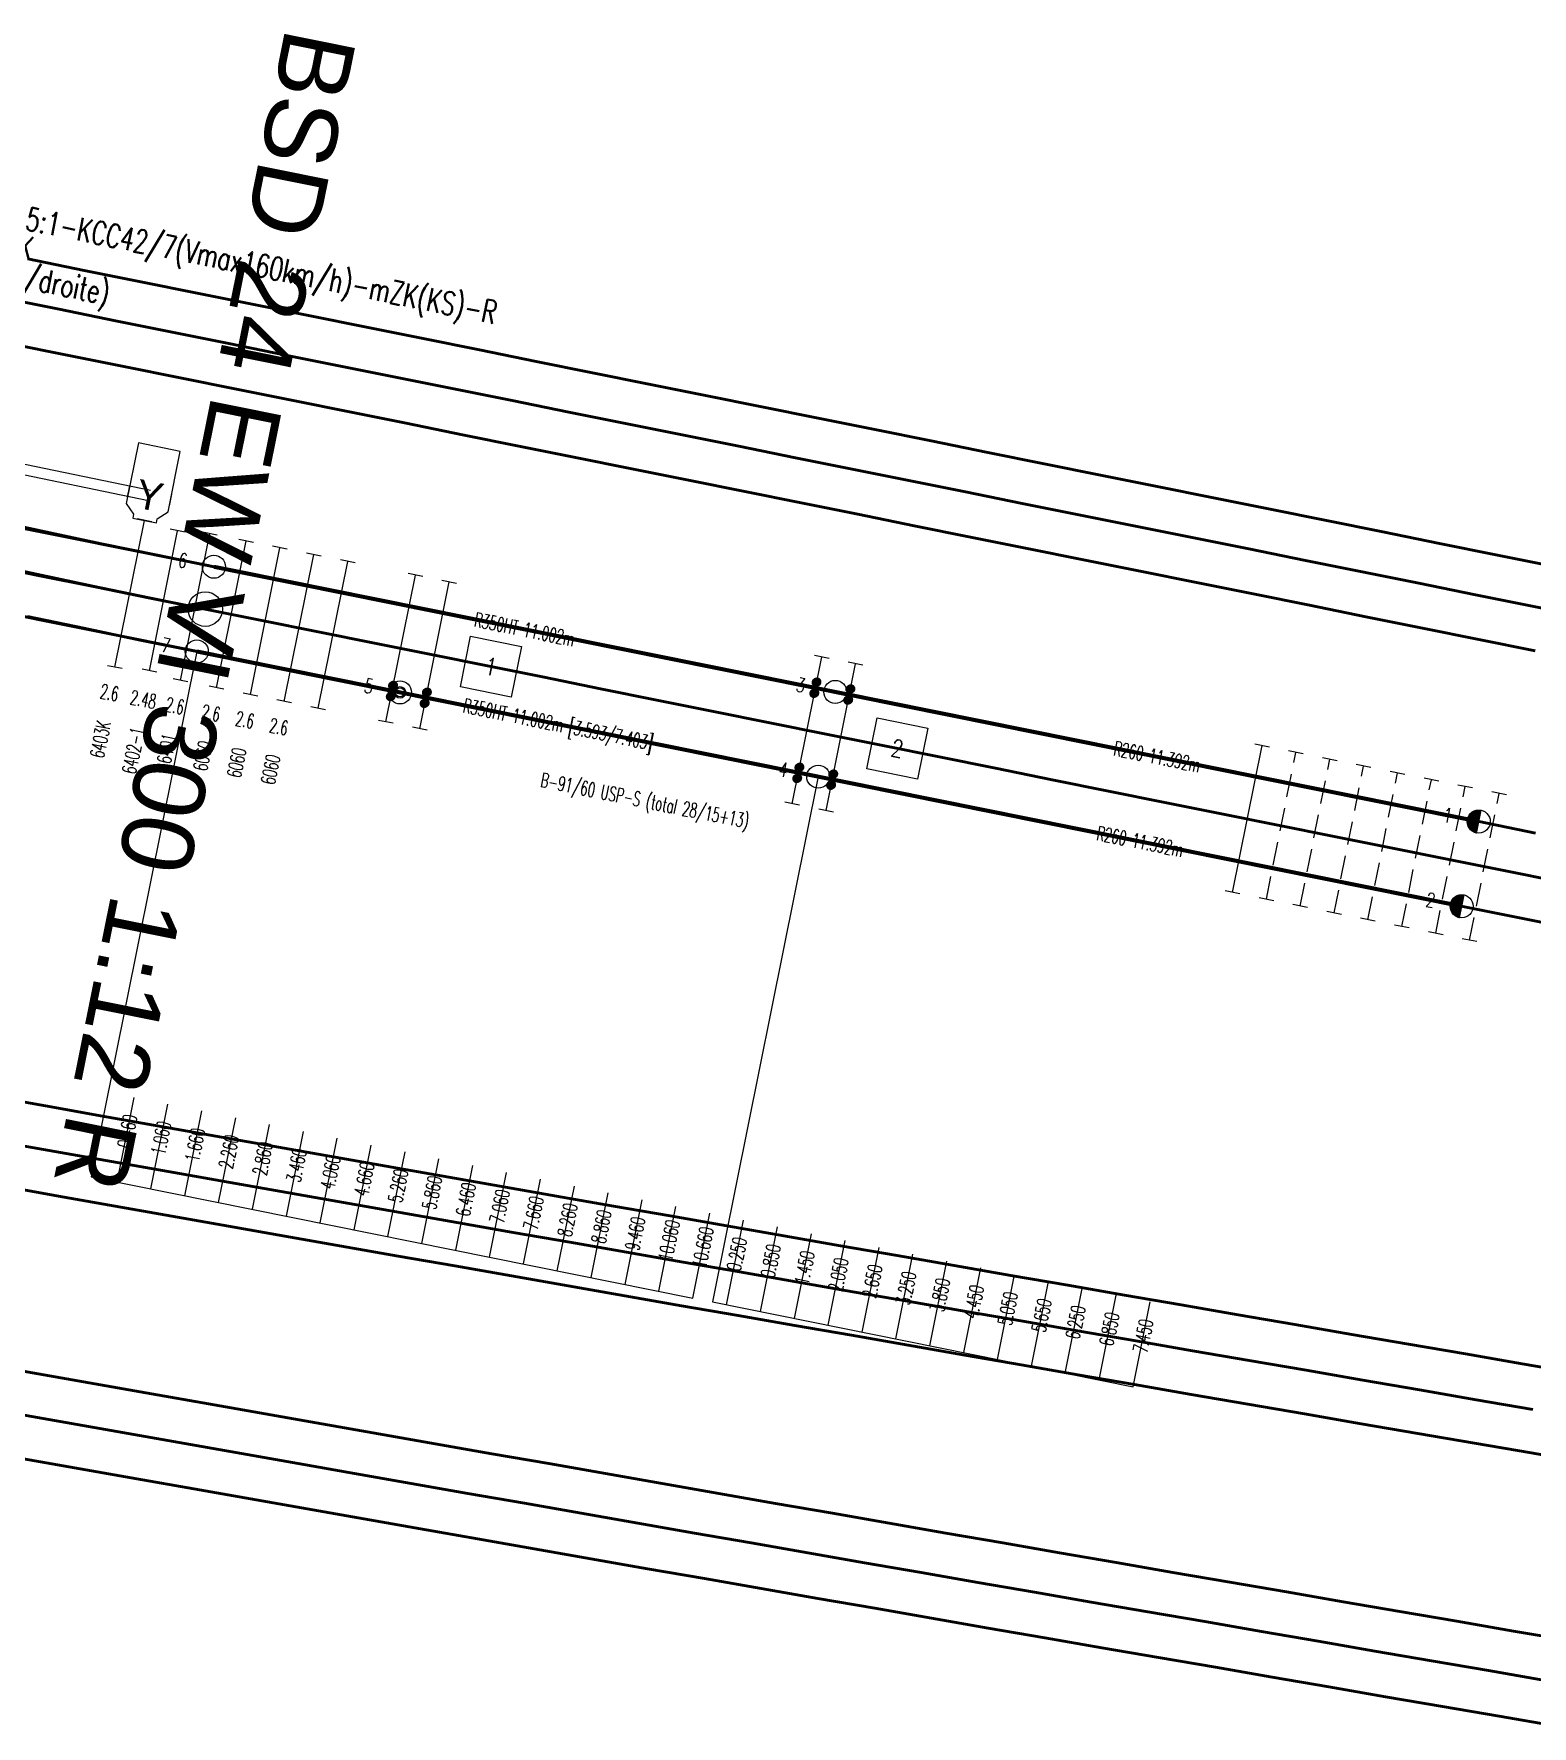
# Model space of a CAD drawing. Header units: millimetres. Extents: x 2688706 to 2690835, y 1254387 to 1255241.
# Drawn here: x 2689706.41 to 2689732.43, y 1254820.03 to 1254849.41 of the extents above; entities that cross this region are included whole.
import ezdxf
from ezdxf.enums import TextEntityAlignment as Align

# ---------------------------------------------------------------- set-up
doc = ezdxf.new("R2010")
doc.units = ezdxf.units.MM
for name, pattern in [('STRICHLINIE', [0.75, 0.5, -0.25]), ('STRICHLINIE2', [0.375, 0.25, -0.125]), ('STRICHPUNKT', [1, 0.5, -0.25, 0, -0.25])]:
    doc.linetypes.add(name, pattern=pattern)
for name, color, linetype in [('A-GL-0024-_____', 1, 'STRICHPUNKT'), ('A-HS-0024-_____', 1, 'STRICHPUNKT'), ('A-N1-0024-_____', 1, 'STRICHPUNKT'), ('BS-TR-B-Gleisstrang-LinieGeometrie', 7, 'Continuous'), ('BS-TR-N-Gleisstrang-LinieGeometrie', 7, 'Continuous'), ('BS-TR-N-Weiche-Kurzbezeichnung', 7, 'Continuous'), ('BS-TR-N-Weiche-PunktGeometrie', 7, 'Continuous'), ('G-EM-0024-_____', 1, 'Continuous'), ('G-GE-0024-_____', 1, 'Continuous'), ('L-GL-0024-_____', 2, 'Continuous'), ('L-HS-0024-_____', 4, 'Continuous'), ('L-N1-0024-_____', 3, 'Continuous'), ('L-ST-0024-_____', 7, 'Continuous'), ('P-OF-0024-_____', 7, 'Continuous'), ('S-OF-0024-_____', 7, 'STRICHLINIE'), ('S-ON-0024-_____', 7, 'Continuous'), ('T-00', 7, 'Continuous'), ('T-EM-0024-_____', 1, 'Continuous'), ('T-GE-0024-_____', 1, 'Continuous'), ('T-MK-0024-_____', 1, 'Continuous'), ('T-SS-0024-_____', 7, 'Continuous'), ('T-ST', 7, 'Continuous'), ('T-WW-0024', 6, 'Continuous')]:
    doc.layers.add(name, color=color, linetype=linetype)
doc.layers.add('T-LL-0024-_____', color=2, linetype='Continuous', lineweight=0)
doc.layers.get('P-OF-0024-_____').off()
doc.layers.get('S-OF-0024-_____').off()
doc.styles.add('R6', font='simplex.shx', dxfattribs={"width": 0.6})
doc.styles.add('R7', font='simplex.shx', dxfattribs={"width": 0.7})
doc.styles.add('R8', font='simplex.shx', dxfattribs={"width": 0.8})
doc.styles.get("Standard").update_dxf_attribs({"font": 'arial.ttf'})
doc.styles.add('Style-Arial', font='arial.ttf')

# ---------------------------------------------------------------- blocks, each defined once
blk = doc.blocks.new('WeiVlpSchwelleL')
at = {"color": 7}
for p, q in [((-0.5, -0.13), (-0.5, 0.13)), ((0.5, -0.13), (0.5, 0.13))]:
    blk.add_line(p, q, dxfattribs=at)
at = {"color": 0, "linetype": 'ByBlock', "lineweight": -2}
blk.add_line((-0.5, 0), (0.5, 0), dxfattribs=at)
at = {"style": 'R6', "width": 0.6}
blk.add_attdef('LAENGE', text='', height=0.25, rotation=90, dxfattribs=at).set_placement((-1.23, 0.007, 0), align=Align.MIDDLE)
at = {"style": 'R6', "width": 0.6, "flags": 1}
for tag, p in [('WVP-SKML', (-5, 0, 0)), ('WVP-SKMR', (3, 0, 0))]:
    blk.add_attdef(tag, text='', height=0.25, rotation=180, dxfattribs=at).set_placement(p, align=Align.MIDDLE_CENTER)
at = {"style": 'R6', "width": 0.6}
blk.add_attdef('BEZEICHNUNG', text='', height=0.25, rotation=180, dxfattribs=at).set_placement((-2.25, 0, 2), align=Align.MIDDLE_LEFT)
at = {"style": 'R6', "width": 0.6, "flags": 1}
blk.add_attdef('VERSCHIEBUNG', text='', height=0.25, rotation=180, dxfattribs=at).set_placement((-1.47, 0, 2), align=Align.MIDDLE_LEFT)
for tag, p in [('VERKLINKS', (-0.875, 0, 0)), ('VERKRECHTS', (0.861, 0, 0))]:
    blk.add_attdef(tag, text='', height=0.25, rotation=180, dxfattribs=at).set_placement(p, align=Align.MIDDLE)
at = {"color": 1, "extrusion": (-1, -6.12323e-17, 1.22465e-16), "style": 'R6', "width": 0.6, "flags": 8}
blk.add_attdef('WVP-ANL', text='', height=0.25, rotation=270, dxfattribs=at).set_placement((0, 0, 0.5), align=Align.MIDDLE)
at = {"color": 1, "extrusion": (1, -1.60812e-16, 1.22465e-16), "style": 'R6', "width": 0.6, "flags": 8}
blk.add_attdef('WVP-ANR', text='', height=0.25, rotation=270, dxfattribs=at).set_placement((0, 0, 0.5), align=Align.MIDDLE)
blk = doc.blocks.new('st_Norm_a')
at = {"color": 0, "linetype": 'ByBlock', "lineweight": -2}
blk.add_circle((0, 0, 1), 0.2, dxfattribs=at)
at = {"layer": 'T-ST', "color": 0, "linetype": 'ByBlock', "lineweight": -2, "style": 'R7', "width": 0.7}
blk.add_attdef('WVP-STNR', text='', height=0.25, dxfattribs=at).set_placement((0.55, 0), align=Align.MIDDLE)
blk = doc.blocks.new('st_NormUngb_b')
h = blk.add_hatch()
h.set_pattern_fill('ANSI31', color=256, scale=0.005, style=0)
h.set_pattern_definition([(45, (0, 0), (-0.0004419417, 0.0004419417), [])])
h.paths.add_polyline_path([(0.2, 0, 0.414214), (0, 0.2), (0, -0.2, 0.414214)])
at = {"color": 7}
blk.add_line((0, 0.2, 1), (0, -0.2, 1), dxfattribs=at)
at = {"color": 0}
blk.add_circle((0, 0, 1), 0.2, dxfattribs=at)
at = {"layer": 'T-ST', "style": 'R7', "width": 0.7}
blk.add_attdef('WVP-STNR', text='', height=0.25, dxfattribs=at).set_placement((0.55, 0), align=Align.MIDDLE)
blk = doc.blocks.new('st_Isol6_a')
at = {"color": 0, "linetype": 'ByBlock', "lineweight": -2}
for radius in [0.2, 0.1, 0.08]:
    blk.add_circle((0, 0, 1), radius, dxfattribs=at)
at = {"layer": 'T-ST', "color": 0, "linetype": 'ByBlock', "lineweight": -2, "style": 'R7', "width": 0.7, "flags": 8}
blk.add_attdef('WVP-STNR', text='', height=0.25, dxfattribs=at).set_placement((0.55, 0), align=Align.MIDDLE)
blk = doc.blocks.new('swm_Gest_CKA12_GLS_1HV')
blk.add_lwpolyline([(-0.001, 0), (-0.211, 0.001), (-0.211, -0.067), (-0.371, -0.227), (-0.371, -1.296), (0.369, -1.296), (0.369, -0.227), (0.209, -0.067), (0.209, 0.001)], close=True)
blk.add_circle((0, 0), 0.001)
at = {"invisible_edges": 10}
blk.add_3dface([(-0.371, -0.537, 0.001), (-0.371, -0.334, 0.001), (0.369, -0.334, 0.001), (0.369, -0.537, 0.001)], dxfattribs=at)
at = {"flags": 1}
blk.add_attdef('WVP-FOLGEBLOCK', (0, 0), '', height=0.025, dxfattribs=at)
for tag, p in [('WVP-ZEICHNEVON2', (0.0015, -0.527)), ('WVP-ZEICHNEVON1', (0.0015, -0.344))]:
    blk.add_attdef(tag, p, '', height=0.025, rotation=120, dxfattribs=at)
at = {"color": 7, "style": 'R7', "width": 0.7}
for tag, p in [('SWM_SAP', (0, -2)), ('SWM_BEZ', (0, -2.5))]:
    blk.add_attdef(tag, p, '', height=0.4, dxfattribs=at)
blk = doc.blocks.new('swm_Gest_CKA12_xxx_HV1')
blk.add_lwpolyline([(0.385, -0.025), (-0.38, -0.025), (-0.38, -0.575), (0.385, -0.575)], close=True)
blk.add_circle((0, 0), 0.001)
at = {"invisible_edges": 10}
blk.add_3dface([(-0.38, -0.538, 0.001), (-0.38, -0.335, 0.001), (0.385, -0.335, 0.001), (0.385, -0.538, 0.001)], dxfattribs=at)
at = {"flags": 1}
blk.add_attdef('WVP-FOLGEBLOCK', (0, 0), '', height=0.025, dxfattribs=at)
for tag, p in [('WVP-ZEICHNENACH1', (0.0025, -0.345)), ('WVP-ZEICHNENACH2', (0.0025, -0.528))]:
    blk.add_attdef(tag, p, '', height=0.025, rotation=63, dxfattribs=at)
blk = doc.blocks.new('WvpSwm_1015120339')
at = {"linetype": 'Continuous'}
for p, q in [((-0.001, 0.344), (-4.182, 0.369)), ((-0.001, 0.527), (-4.18, 0.552))]:
    blk.add_line(p, q, dxfattribs=at)
for name, p, rotation in [('swm_Gest_CKA12_GLS_1HV', (0, 0), 179.999880808381), ('swm_Gest_CKA12_xxx_HV1', (-4.182, 0.024), 179.5082326972297)]:
    blk.add_blockref(name, p, dxfattribs=dict(rotation=rotation))
at = {"layer": 'T-GE-0024-_____', "style": 'R7', "width": 0.7}
for tag, p in [('SWM_BEZ', (0, 2.5)), ('SWM_SAP', (0, 2))]:
    blk.add_attdef(tag, p, '', height=0.4, rotation=179.9999, dxfattribs=at)
blk = doc.blocks.new('swm_Antr_Y')
blk.add_circle((0, 0), 0.001)
blk.add_text('Y', height=0.5, rotation=180).set_placement((0, -0.439), align=Align.MIDDLE_CENTER)
at = {"color": 7, "style": 'R7', "width": 0.7}
for tag, p in [('SWM_SAP', (0, -3)), ('SWM_BEZ', (0, -3.5))]:
    blk.add_attdef(tag, p, '', height=0.4, dxfattribs=at)
blk = doc.blocks.new('WvpSwm_1015120345')
at = {"rotation": 179.9998808085744}
blk.add_blockref('swm_Antr_Y', (0, 0), dxfattribs=at)
at = {"layer": 'T-GE-0024-_____', "style": 'R7', "width": 0.7}
for tag, p in [('SWM_BEZ', (0, 3.5)), ('SWM_SAP', (0, 3))]:
    blk.add_attdef(tag, p, '', height=0.4, rotation=179.9999, dxfattribs=at)
blk = doc.blocks.new('WvpSwm_1015120349')
at = {"layer": 'T-EM-0024-_____', "style": 'R7', "width": 0.7}
for tag, p in [('SWM_BEZ', (0, 4.5)), ('SWM_SAP', (0, 4))]:
    blk.add_attdef(tag, p, '', height=0.4, rotation=179.9999, dxfattribs=at)
blk = doc.blocks.new('VisualisierungSpannklemmeGelb')
at = {"linetype": 'ByBlock', "lineweight": -2}
h = blk.add_hatch(dxfattribs=at)
h.set_pattern_fill('ANSI31', color=0, scale=0.005, style=0)
h.set_pattern_definition([(45, (-0.0965, 2e-15), (-0.0004419417, 0.0004419417), [])])
h.paths.add_polyline_path([(-0.0215, 0, 1), (-0.1715, 0, 1)])
h = blk.add_hatch(dxfattribs=at)
h.set_pattern_fill('ANSI31', color=0, scale=0.005, style=0)
h.set_pattern_definition([(45, (0.0965, 2e-15), (-0.0004419417, 0.0004419417), [])])
h.paths.add_polyline_path([(0.1715, 0, 1), (0.0215, 0, 1)])
blk = doc.blocks.new('pla_Bef-WsSkl1K')
blk.add_lwpolyline([(-0.1, -0.1), (0.1, -0.1), (0.1, 0.1), (-0.1, 0.1)], close=True)
at = {"layer": 'T-00'}
blk.add_blockref('VisualisierungSpannklemmeGelb', (0, 0), dxfattribs=at)
at = {"style": 'R7', "width": 0.7}
blk.add_attdef('WVP-PLNR', text='', height=0.2, dxfattribs=at).set_placement((0, 0), align=Align.MIDDLE_LEFT)
at = {"style": 'R7', "width": 0.7, "flags": 1}
for tag, p in [('WVP-PLDI', (0.44, -0.2)), ('WVP-PLSP', (0.477, -0.4)), ('WVP-PLFK', (0.471, -0.6))]:
    blk.add_attdef(tag, text='', height=0.2, dxfattribs=at).set_placement(p, align=Align.MIDDLE)
blk = doc.blocks.new('weivlp_JochNummer')
at = {"color": 1}
blk.add_3dface([(-0.45, 0.45, 1), (0.45, 0.45, 1), (0.45, -0.45, 1), (-0.45, -0.45, 1)], dxfattribs=at)
at = {"color": 7, "style": 'R8', "width": 0.8}
blk.add_attdef('JOCHNR', text='', height=0.3, dxfattribs=at).set_placement((0, 0), align=Align.MIDDLE)
blk = doc.blocks.new('Weiche-24')
at = {"layer": 'A-GL-0024-_____', "flags": 128}
blk.add_lwpolyline([(138.88, 9.661), (180.569, 9.661)], dxfattribs=at)
at = {"layer": 'A-HS-0024-_____', "flags": 128}
blk.add_lwpolyline([(138.88, 9.661), (105.605, 9.661)], dxfattribs=at)
at = {"layer": 'A-N1-0024-_____', "flags": 128}
blk.add_lwpolyline([(138.88, 9.661, -0.020788), (113.966, 10.697), (105.676, 11.388)], format="xyb", dxfattribs=at)
at = {"layer": 'L-GL-0024-_____', "lineweight": 70, "const_width": 0.07, "flags": 128}
for points in [[(138.88, 10.411), (149.89, 10.411)], [(149.89, 10.411), (161.29, 10.411)], [(138.88, 8.911), (149.89, 8.911)], [(149.89, 8.911), (161.29, 8.911)]]:
    blk.add_lwpolyline(points, dxfattribs=at)
at = {"layer": 'L-GL-0024-_____', "color": 7, "linetype": 'STRICHLINIE2', "lineweight": -3, "flags": 128}
for points in [[(161.29, 10.411), (180.569, 10.411)], [(161.29, 8.911), (180.569, 8.911)]]:
    blk.add_lwpolyline(points, dxfattribs=at)
at = {"layer": 'L-HS-0024-_____', "flags": 128}
for points in [[(138.88, 10.411), (122.894, 10.411)], [(138.88, 8.911), (122.89, 8.911)]]:
    blk.add_lwpolyline(points, dxfattribs=at)
at = {"layer": 'L-N1-0024-_____', "flags": 128}
for points in [[(138.88, 10.411, -0.013322), (122.941, 10.836, -0.013322)], [(138.88, 8.911, -0.01329), (122.9, 9.336, -0.01329)]]:
    blk.add_lwpolyline(points, format="xyb", dxfattribs=at)
at = {"layer": 'T-MK-0024-_____'}
for p, q in [((138.88, 8.911), (138.88, -0.393)), ((149.89, 8.911), (149.89, -0.393)), ((139.34, -0.393), (139.34, 1.107)), ((139.94, -0.393), (139.94, 1.107)), ((140.54, -0.393), (140.54, 1.107)), ((141.14, -0.393), (141.14, 1.107)), ((141.74, -0.393), (141.74, 1.107)), ((142.34, -0.393), (142.34, 1.107)), ((142.94, -0.393), (142.94, 1.107)), ((143.54, -0.393), (143.54, 1.107)), ((144.14, -0.393), (144.14, 1.107)), ((144.74, -0.393), (144.74, 1.107)), ((145.34, -0.393), (145.34, 1.107)), ((145.94, -0.393), (145.94, 1.107)), ((146.54, -0.393), (146.54, 1.107)), ((147.14, -0.393), (147.14, 1.107)), ((147.74, -0.393), (147.74, 1.107)), ((148.34, -0.393), (148.34, 1.107)), ((148.94, -0.393), (148.94, 1.107)), ((149.54, -0.393), (149.54, 1.107)), ((150.14, -0.393), (150.14, 1.107)), ((150.74, -0.393), (150.74, 1.107)), ((151.34, -0.393), (151.34, 1.107)), ((151.94, -0.393), (151.94, 1.107)), ((152.54, -0.393), (152.54, 1.107)), ((153.14, -0.393), (153.14, 1.107)), ((153.74, -0.393), (153.74, 1.107)), ((154.34, -0.393), (154.34, 1.107)), ((154.94, -0.393), (154.94, 1.107)), ((155.54, -0.393), (155.54, 1.107)), ((156.14, -0.393), (156.14, 1.107)), ((156.74, -0.393), (156.74, 1.107)), ((157.34, -0.393), (157.34, 1.107))]:
    blk.add_line(p, q, dxfattribs=at)
at = {"layer": 'T-MK-0024-_____', "flags": 128}
for points in [[(138.88, -0.393), (149.54, -0.393)], [(149.89, -0.393), (157.34, -0.393)]]:
    blk.add_lwpolyline(points, dxfattribs=at)
at = {"layer": 'G-EM-0024-_____'}
ref = blk.add_blockref('WvpSwm_1015120349', (137.54, 10.963), dxfattribs=at)
ref.add_attrib('SWM_BEZ', 'el.Heizung EW VI-300-Be-CKA12 (QC rechts/droite)', (126, 14.5), dxfattribs={"layer": 'T-EM-0024-_____', "height": 0.4, "style": 'R7', "width": 0.7})
ref.add_attrib('SWM_SAP', '250-01-2212', (122.5, 14.5), dxfattribs={"layer": 'T-EM-0024-_____', "height": 0.4, "style": 'R7', "width": 0.7})
at = {"layer": 'G-GE-0024-_____'}
ref = blk.add_blockref('WvpSwm_1015120345', (137.54, 10.963), dxfattribs=at)
ref.add_attrib('SWM_BEZ', 'Antrieb Drehstrom 0.52kW-1500U/min-3s-5:1-KCC42/7(Vmax160km/h)-mZK(KS)-R', (126, 15.5), dxfattribs={"layer": 'T-GE-0024-_____', "height": 0.4, "style": 'R7', "width": 0.7})
ref.add_attrib('SWM_SAP', '240-00-1012', (122.5, 15.5), dxfattribs={"layer": 'T-GE-0024-_____', "height": 0.4, "style": 'R7', "width": 0.7})
ref = blk.add_blockref('WvpSwm_1015120339', (137.54, 10.963), dxfattribs=at)
ref.add_attrib('SWM_BEZ', 'Gestänge EW VI-300-KSw-CKA12-GLS-mZK', (126, 15), dxfattribs={"layer": 'T-GE-0024-_____', "height": 0.4, "style": 'R7', "width": 0.7})
ref.add_attrib('SWM_SAP', '211-07-2021       ', (122.5, 15), dxfattribs={"layer": 'T-GE-0024-_____', "height": 0.4, "style": 'R7', "width": 0.7})
at = {"layer": 'L-ST-0024-_____', "color": 7}
ref = blk.add_blockref('st_Norm_a', (138.88, 10.411), dxfattribs=dict(at, rotation=180))
ref.add_attrib('WVP-STNR', '6', dxfattribs={"layer": 'T-ST', "color": 0, "linetype": 'ByBlock', "lineweight": -2, "height": 0.25, "style": 'R7', "width": 0.7}).set_placement((138.33, 10.411), align=Align.MIDDLE)
ref = blk.add_blockref('st_Norm_a', (149.89, 10.411), dxfattribs=dict(at, rotation=180))
ref.add_attrib('WVP-STNR', '3', dxfattribs={"layer": 'T-ST', "color": 0, "linetype": 'ByBlock', "lineweight": -2, "height": 0.25, "style": 'R7', "width": 0.7}).set_placement((149.28, 10.411), align=Align.MIDDLE)
ref = blk.add_blockref('st_NormUngb_b', (161.29, 10.411), dxfattribs=dict(at, rotation=180))
ref.add_attrib('WVP-STNR', '1', dxfattribs={"layer": 'T-ST', "height": 0.25, "style": 'R7', "width": 0.7}).set_placement((160.74, 10.411), align=Align.MIDDLE)
ref = blk.add_blockref('st_Norm_a', (138.88, 8.911), dxfattribs=dict(at, rotation=180))
ref.add_attrib('WVP-STNR', '7', dxfattribs={"layer": 'T-ST', "color": 0, "linetype": 'ByBlock', "lineweight": -2, "height": 0.25, "style": 'R7', "width": 0.7}).set_placement((138.33, 8.911), align=Align.MIDDLE)
ref = blk.add_blockref('st_Isol6_a', (142.48, 8.911), dxfattribs=dict(at, rotation=180))
ref.add_attrib('WVP-STNR', '5', dxfattribs={"layer": 'T-ST', "color": 0, "linetype": 'ByBlock', "lineweight": -2, "height": 0.25, "style": 'R7', "width": 0.7}).set_placement((141.93, 8.911), align=Align.MIDDLE)
ref = blk.add_blockref('st_Norm_a', (149.89, 8.911), dxfattribs=dict(at, rotation=180))
ref.add_attrib('WVP-STNR', '4', dxfattribs={"layer": 'T-ST', "color": 0, "linetype": 'ByBlock', "lineweight": -2, "height": 0.25, "style": 'R7', "width": 0.7}).set_placement((149.271, 8.911), align=Align.MIDDLE)
ref = blk.add_blockref('st_NormUngb_b', (161.29, 8.911), dxfattribs=dict(at, rotation=180))
ref.add_attrib('WVP-STNR', '2', dxfattribs={"layer": 'T-ST', "height": 0.25, "style": 'R7', "width": 0.7}).set_placement((160.74, 8.911), align=Align.MIDDLE)
at = {"layer": 'P-OF-0024-_____', "rotation": 270}
for p in [(149.54, 10.415), (150.14, 10.415), (142.34, 8.908), (142.94, 8.908), (149.54, 8.908), (150.14, 8.908)]:
    blk.add_blockref('pla_Bef-WsSkl1K', p, dxfattribs=at)
at = {"layer": 'S-OF-0024-_____'}
ref = blk.add_blockref('WeiVlpSchwelleL', (141.74, 9.661), dxfattribs=dict(at, xscale=2.6, rotation=90.00005638913882))
ref.add_attrib('WVP-SKML', '2.860', dxfattribs={"layer": 'T-MK-0024-_____', "height": 0.25, "rotation": 90.0001, "style": 'R6', "width": 0.6}).set_placement((141.74, 0.507), align=Align.MIDDLE_CENTER)
ref = blk.add_blockref('WeiVlpSchwelleL', (143.54, 9.661), dxfattribs=dict(at, xscale=2.6, rotation=90.00005638913882))
ref.add_attrib('WVP-SKML', '4.660', dxfattribs={"layer": 'T-MK-0024-_____', "height": 0.25, "rotation": 90.0001, "style": 'R6', "width": 0.6}).set_placement((143.54, 0.507), align=Align.MIDDLE_CENTER)
ref = blk.add_blockref('WeiVlpSchwelleL', (144.14, 9.661), dxfattribs=dict(at, xscale=2.6, rotation=90.00005638913882))
ref.add_attrib('WVP-SKML', '5.260', dxfattribs={"layer": 'T-MK-0024-_____', "height": 0.25, "rotation": 90.0001, "style": 'R6', "width": 0.6}).set_placement((144.14, 0.507), align=Align.MIDDLE_CENTER)
ref = blk.add_blockref('WeiVlpSchwelleL', (144.74, 9.661), dxfattribs=dict(at, xscale=2.6, rotation=90.00005638913882))
ref.add_attrib('WVP-SKML', '5.860', dxfattribs={"layer": 'T-MK-0024-_____', "height": 0.25, "rotation": 90.0001, "style": 'R6', "width": 0.6}).set_placement((144.74, 0.507), align=Align.MIDDLE_CENTER)
ref = blk.add_blockref('WeiVlpSchwelleL', (145.34, 9.661), dxfattribs=dict(at, xscale=2.6, rotation=90.00005638913882))
ref.add_attrib('WVP-SKML', '6.460', dxfattribs={"layer": 'T-MK-0024-_____', "height": 0.25, "rotation": 90.0001, "style": 'R6', "width": 0.6}).set_placement((145.34, 0.507), align=Align.MIDDLE_CENTER)
ref = blk.add_blockref('WeiVlpSchwelleL', (145.94, 9.661), dxfattribs=dict(at, xscale=2.6, rotation=90.00005638913882))
ref.add_attrib('WVP-SKML', '7.060', dxfattribs={"layer": 'T-MK-0024-_____', "height": 0.25, "rotation": 90.0001, "style": 'R6', "width": 0.6}).set_placement((145.94, 0.507), align=Align.MIDDLE_CENTER)
ref = blk.add_blockref('WeiVlpSchwelleL', (146.54, 9.661), dxfattribs=dict(at, xscale=2.6, rotation=90.00005638913882))
ref.add_attrib('WVP-SKML', '7.660', dxfattribs={"layer": 'T-MK-0024-_____', "height": 0.25, "rotation": 90.0001, "style": 'R6', "width": 0.6}).set_placement((146.54, 0.507), align=Align.MIDDLE_CENTER)
ref = blk.add_blockref('WeiVlpSchwelleL', (147.14, 9.661), dxfattribs=dict(at, xscale=2.6, rotation=90.00005638913882))
ref.add_attrib('WVP-SKML', '8.260', dxfattribs={"layer": 'T-MK-0024-_____', "height": 0.25, "rotation": 90.0001, "style": 'R6', "width": 0.6}).set_placement((147.14, 0.507), align=Align.MIDDLE_CENTER)
ref = blk.add_blockref('WeiVlpSchwelleL', (147.74, 9.661), dxfattribs=dict(at, xscale=2.6, rotation=90.00005638913882))
ref.add_attrib('WVP-SKML', '8.860', dxfattribs={"layer": 'T-MK-0024-_____', "height": 0.25, "rotation": 90.0001, "style": 'R6', "width": 0.6}).set_placement((147.74, 0.507), align=Align.MIDDLE_CENTER)
ref = blk.add_blockref('WeiVlpSchwelleL', (148.34, 9.661), dxfattribs=dict(at, xscale=2.6, rotation=90.00005638913882))
ref.add_attrib('WVP-SKML', '9.460', dxfattribs={"layer": 'T-MK-0024-_____', "height": 0.25, "rotation": 90.0001, "style": 'R6', "width": 0.6}).set_placement((148.34, 0.507), align=Align.MIDDLE_CENTER)
ref = blk.add_blockref('WeiVlpSchwelleL', (148.94, 9.661), dxfattribs=dict(at, xscale=2.6, rotation=90.00005638913882))
ref.add_attrib('WVP-SKML', '10.060', dxfattribs={"layer": 'T-MK-0024-_____', "height": 0.25, "rotation": 90.0001, "style": 'R6', "width": 0.6}).set_placement((148.94, 0.507), align=Align.MIDDLE_CENTER)
ref = blk.add_blockref('WeiVlpSchwelleL', (150.74, 9.661), dxfattribs=dict(at, xscale=2.6, rotation=90.00005638913882))
ref.add_attrib('WVP-SKML', '0.850', dxfattribs={"layer": 'T-MK-0024-_____', "height": 0.25, "rotation": 90.0001, "style": 'R6', "width": 0.6}).set_placement((150.74, 0.507), align=Align.MIDDLE_CENTER)
ref = blk.add_blockref('WeiVlpSchwelleL', (151.34, 9.661), dxfattribs=dict(at, xscale=2.6, rotation=90.00005638913882))
ref.add_attrib('WVP-SKML', '1.450', dxfattribs={"layer": 'T-MK-0024-_____', "height": 0.25, "rotation": 90.0001, "style": 'R6', "width": 0.6}).set_placement((151.34, 0.507), align=Align.MIDDLE_CENTER)
ref = blk.add_blockref('WeiVlpSchwelleL', (151.94, 9.661), dxfattribs=dict(at, xscale=2.6, rotation=90.00005638913882))
ref.add_attrib('WVP-SKML', '2.050', dxfattribs={"layer": 'T-MK-0024-_____', "height": 0.25, "rotation": 90.0001, "style": 'R6', "width": 0.6}).set_placement((151.94, 0.507), align=Align.MIDDLE_CENTER)
ref = blk.add_blockref('WeiVlpSchwelleL', (152.54, 9.661), dxfattribs=dict(at, xscale=2.6, rotation=90.00005638913882))
ref.add_attrib('WVP-SKML', '2.650', dxfattribs={"layer": 'T-MK-0024-_____', "height": 0.25, "rotation": 90.0001, "style": 'R6', "width": 0.6}).set_placement((152.54, 0.507), align=Align.MIDDLE_CENTER)
ref = blk.add_blockref('WeiVlpSchwelleL', (153.14, 9.661), dxfattribs=dict(at, xscale=2.6, rotation=90.00005638913882))
ref.add_attrib('WVP-SKML', '3.250', dxfattribs={"layer": 'T-MK-0024-_____', "height": 0.25, "rotation": 90.0001, "style": 'R6', "width": 0.6}).set_placement((153.14, 0.507), align=Align.MIDDLE_CENTER)
ref = blk.add_blockref('WeiVlpSchwelleL', (153.74, 9.661), dxfattribs=dict(at, xscale=2.6, rotation=90.00005638913882))
ref.add_attrib('WVP-SKML', '3.850', dxfattribs={"layer": 'T-MK-0024-_____', "height": 0.25, "rotation": 90.0001, "style": 'R6', "width": 0.6}).set_placement((153.74, 0.507), align=Align.MIDDLE_CENTER)
ref = blk.add_blockref('WeiVlpSchwelleL', (154.34, 9.661), dxfattribs=dict(at, xscale=2.6, rotation=90.00005638913882))
ref.add_attrib('WVP-SKML', '4.450', dxfattribs={"layer": 'T-MK-0024-_____', "height": 0.25, "rotation": 90.0001, "style": 'R6', "width": 0.6}).set_placement((154.34, 0.507), align=Align.MIDDLE_CENTER)
ref = blk.add_blockref('WeiVlpSchwelleL', (154.94, 9.661), dxfattribs=dict(at, xscale=2.6, rotation=90.00005638913882))
ref.add_attrib('WVP-SKML', '5.050', dxfattribs={"layer": 'T-MK-0024-_____', "height": 0.25, "rotation": 90.0001, "style": 'R6', "width": 0.6}).set_placement((154.94, 0.507), align=Align.MIDDLE_CENTER)
ref = blk.add_blockref('WeiVlpSchwelleL', (155.54, 9.661), dxfattribs=dict(at, xscale=2.6, rotation=90.00005638913882))
ref.add_attrib('WVP-SKML', '5.650', dxfattribs={"layer": 'T-MK-0024-_____', "height": 0.25, "rotation": 90.0001, "style": 'R6', "width": 0.6}).set_placement((155.54, 0.507), align=Align.MIDDLE_CENTER)
ref = blk.add_blockref('WeiVlpSchwelleL', (156.14, 9.661), dxfattribs=dict(at, xscale=2.6, rotation=90.00005638913882))
ref.add_attrib('WVP-SKML', '6.250', dxfattribs={"layer": 'T-MK-0024-_____', "height": 0.25, "rotation": 90.0001, "style": 'R6', "width": 0.6}).set_placement((156.14, 0.507), align=Align.MIDDLE_CENTER)
ref = blk.add_blockref('WeiVlpSchwelleL', (156.74, 9.661), dxfattribs=dict(at, xscale=2.6, rotation=90.00005638913882))
ref.add_attrib('WVP-SKML', '6.850', dxfattribs={"layer": 'T-MK-0024-_____', "height": 0.25, "rotation": 90.0001, "style": 'R6', "width": 0.6}).set_placement((156.74, 0.507), align=Align.MIDDLE_CENTER)
at = {"layer": 'S-ON-0024-_____'}
ref = blk.add_blockref('WeiVlpSchwelleL', (137.54, 9.663), dxfattribs=dict(at, xscale=2.6, rotation=89.99988080838018))
ref.add_attrib('BEZEICHNUNG', '6403K', dxfattribs={"layer": 'T-SS-0024-_____', "height": 0.25, "rotation": 89.9999, "style": 'R6', "width": 0.6}).set_placement((137.54, 7.411), align=Align.MIDDLE_RIGHT)
ref.add_attrib('LAENGE', '2.6', dxfattribs={"layer": 'T-SS-0024-_____', "height": 0.25, "rotation": 359.9999, "style": 'R6', "width": 0.6}).set_placement((137.533, 7.911), align=Align.MIDDLE)
ref = blk.add_blockref('WeiVlpSchwelleL', (138.14, 9.661), dxfattribs=dict(at, xscale=2.48, rotation=90.0000227282362))
ref.add_attrib('BEZEICHNUNG', '6402-1', dxfattribs={"layer": 'T-SS-0024-_____', "height": 0.25, "rotation": 90, "style": 'R6', "width": 0.6}).set_placement((138.14, 7.411), align=Align.MIDDLE_RIGHT)
ref.add_attrib('LAENGE', '2.48', dxfattribs={"layer": 'T-SS-0024-_____', "height": 0.25, "rotation": 0, "style": 'R6', "width": 0.6}).set_placement((138.133, 7.911), align=Align.MIDDLE)
ref = blk.add_blockref('WeiVlpSchwelleL', (138.7, 9.661), dxfattribs=dict(at, xscale=2.6, rotation=90.00005110376665))
ref.add_attrib('BEZEICHNUNG', '6401', dxfattribs={"layer": 'T-SS-0024-_____', "height": 0.25, "rotation": 90.0001, "style": 'R6', "width": 0.6}).set_placement((138.7, 7.411), align=Align.MIDDLE_RIGHT)
ref.add_attrib('LAENGE', '2.6', dxfattribs={"layer": 'T-SS-0024-_____', "height": 0.25, "rotation": 0.0001, "style": 'R6', "width": 0.6}).set_placement((138.693, 7.911), align=Align.MIDDLE)
ref = blk.add_blockref('WeiVlpSchwelleL', (139.34, 9.661), dxfattribs=dict(at, xscale=2.6, rotation=90))
ref.add_attrib('BEZEICHNUNG', '6060', dxfattribs={"layer": 'T-SS-0024-_____', "height": 0.25, "rotation": 90, "style": 'R6', "width": 0.6}).set_placement((139.34, 7.411), align=Align.MIDDLE_RIGHT)
ref.add_attrib('LAENGE', '2.6', dxfattribs={"layer": 'T-SS-0024-_____', "height": 0.25, "style": 'R6', "width": 0.6}).set_placement((139.333, 7.911), align=Align.MIDDLE)
ref.add_attrib('WVP-SKML', '0.460', dxfattribs={"layer": 'T-MK-0024-_____', "height": 0.25, "rotation": 90, "style": 'R6', "width": 0.6}).set_placement((139.34, 0.507), align=Align.MIDDLE_CENTER)
ref = blk.add_blockref('WeiVlpSchwelleL', (139.94, 9.661), dxfattribs=dict(at, xscale=2.6, rotation=90))
ref.add_attrib('BEZEICHNUNG', '6060', dxfattribs={"layer": 'T-SS-0024-_____', "height": 0.25, "rotation": 90, "style": 'R6', "width": 0.6}).set_placement((139.94, 7.411), align=Align.MIDDLE_RIGHT)
ref.add_attrib('LAENGE', '2.6', dxfattribs={"layer": 'T-SS-0024-_____', "height": 0.25, "style": 'R6', "width": 0.6}).set_placement((139.933, 7.911), align=Align.MIDDLE)
ref.add_attrib('WVP-SKML', '1.060', dxfattribs={"layer": 'T-MK-0024-_____', "height": 0.25, "rotation": 90, "style": 'R6', "width": 0.6}).set_placement((139.94, 0.507), align=Align.MIDDLE_CENTER)
ref = blk.add_blockref('WeiVlpSchwelleL', (140.54, 9.661), dxfattribs=dict(at, xscale=2.6, rotation=90))
ref.add_attrib('BEZEICHNUNG', '6060', dxfattribs={"layer": 'T-SS-0024-_____', "height": 0.25, "rotation": 90, "style": 'R6', "width": 0.6}).set_placement((140.54, 7.411), align=Align.MIDDLE_RIGHT)
ref.add_attrib('LAENGE', '2.6', dxfattribs={"layer": 'T-SS-0024-_____', "height": 0.25, "style": 'R6', "width": 0.6}).set_placement((140.533, 7.911), align=Align.MIDDLE)
ref.add_attrib('WVP-SKML', '1.660', dxfattribs={"layer": 'T-MK-0024-_____', "height": 0.25, "rotation": 90, "style": 'R6', "width": 0.6}).set_placement((140.54, 0.507), align=Align.MIDDLE_CENTER)
ref = blk.add_blockref('WeiVlpSchwelleL', (141.14, 9.661), dxfattribs=dict(at, xscale=2.6, rotation=90.00005638913882))
ref.add_attrib('BEZEICHNUNG', 'B-91/60 USP-S (total 28/15+13)', dxfattribs={"layer": 'T-SS-0024-_____', "height": 0.25, "rotation": 0.0001, "style": 'R6', "width": 0.6}).set_placement((145.181, 7.911), align=Align.MIDDLE_LEFT)
ref.add_attrib('WVP-SKML', '2.260', dxfattribs={"layer": 'T-MK-0024-_____', "height": 0.25, "rotation": 90.0001, "style": 'R6', "width": 0.6}).set_placement((141.14, 0.507), align=Align.MIDDLE_CENTER)
ref = blk.add_blockref('WeiVlpSchwelleL', (142.34, 9.661), dxfattribs=dict(at, xscale=2.6, rotation=90.00005638913882))
ref.add_attrib('WVP-SKML', '3.460', dxfattribs={"layer": 'T-MK-0024-_____', "height": 0.25, "rotation": 90.0001, "style": 'R6', "width": 0.6}).set_placement((142.34, 0.507), align=Align.MIDDLE_CENTER)
ref = blk.add_blockref('WeiVlpSchwelleL', (142.94, 9.661), dxfattribs=dict(at, xscale=2.6, rotation=90.00005638913882))
ref.add_attrib('WVP-SKML', '4.060', dxfattribs={"layer": 'T-MK-0024-_____', "height": 0.25, "rotation": 90.0001, "style": 'R6', "width": 0.6}).set_placement((142.94, 0.507), align=Align.MIDDLE_CENTER)
ref = blk.add_blockref('WeiVlpSchwelleL', (149.54, 9.661), dxfattribs=dict(at, xscale=2.6, rotation=90.00005638913882))
ref.add_attrib('WVP-SKML', '10.660', dxfattribs={"layer": 'T-MK-0024-_____', "height": 0.25, "rotation": 90.0001, "style": 'R6', "width": 0.6}).set_placement((149.54, 0.507), align=Align.MIDDLE_CENTER)
ref = blk.add_blockref('WeiVlpSchwelleL', (150.14, 9.661), dxfattribs=dict(at, xscale=2.6, rotation=90.00005638913882))
ref.add_attrib('WVP-SKML', '0.250', dxfattribs={"layer": 'T-MK-0024-_____', "height": 0.25, "rotation": 90.0001, "style": 'R6', "width": 0.6}).set_placement((150.14, 0.507), align=Align.MIDDLE_CENTER)
ref = blk.add_blockref('WeiVlpSchwelleL', (157.34, 9.661), dxfattribs=dict(at, xscale=2.6, rotation=90.00005638913882))
ref.add_attrib('WVP-SKML', '7.450', dxfattribs={"layer": 'T-MK-0024-_____', "height": 0.25, "rotation": 90.0001, "style": 'R6', "width": 0.6}).set_placement((157.34, 0.507), align=Align.MIDDLE_CENTER)
at = {"layer": 'S-ON-0024-_____', "color": 7, "linetype": 'STRICHLINIE2', "lineweight": -3, "xscale": 2.6, "rotation": 90.00005638913882}
for p in [(157.94, 9.661), (158.54, 9.661), (159.14, 9.661), (159.74, 9.661), (160.34, 9.661), (160.94, 9.661), (161.54, 9.661)]:
    blk.add_blockref('WeiVlpSchwelleL', p, dxfattribs=at)
at = {"layer": 'T-WW-0024'}
for p, values in [((143.94, 9.661), {'JOCHNR': '1'}), ((151.14, 9.661), {'JOCHNR': '2'})]:
    blk.add_blockref('weivlp_JochNummer', p, dxfattribs=at).add_auto_attribs(values)
at = {"layer": 'T-LL-0024-_____', "color": 7, "style": 'R6', "width": 0.6}
for s, p in [('R350HT 11.002m', (144.385, 10.411)), ('R260 11.392m', (155.59, 10.411)), ('R350HT 11.002m [3.593/7.403]', (145.279, 8.911)), ('R260 11.392m', (155.59, 8.911))]:
    blk.add_text(s, height=0.25, dxfattribs=at).set_placement(p, align=Align.MIDDLE_CENTER)

msp = doc.modelspace()

# ---------------------------------------------------------------- linework, layer by layer
at = {"layer": 'BS-TR-B-Gleisstrang-LinieGeometrie', "lineweight": 50}
for points in [[(2689705.864, 1254844.83, 454.727), (2689706.848, 1254844.632, 454.726), (2689707.832, 1254844.433, 454.726), (2689708.816, 1254844.235, 454.725), (2689709.8, 1254844.037, 454.724), (2689710.784, 1254843.839, 454.724), (2689711.768, 1254843.641, 454.723), (2689712.752, 1254843.443, 454.722), (2689713.736, 1254843.245, 454.722), (2689714.72, 1254843.047, 454.721), (2689715.704, 1254842.848, 454.721), (2689716.688, 1254842.65, 454.72), (2689717.672, 1254842.452, 454.719), (2689718.656, 1254842.254, 454.719), (2689719.64, 1254842.056, 454.718), (2689720.624, 1254841.858, 454.717), (2689721.608, 1254841.66, 454.717), (2689722.592, 1254841.462, 454.716), (2689723.576, 1254841.263, 454.715), (2689724.56, 1254841.065, 454.715), (2689725.544, 1254840.867, 454.714), (2689726.528, 1254840.669, 454.713), (2689727.512, 1254840.471, 454.713), (2689728.496, 1254840.273, 454.712), (2689729.48, 1254840.075, 454.712), (2689730.464, 1254839.877, 454.711), (2689731.448, 1254839.678, 454.71), (2689732.432, 1254839.48, 454.71), (2689733.416, 1254839.282, 454.709)], [(2689705.892, 1254830.167, 454.8), (2689706.874, 1254829.993, 454.8), (2689707.857, 1254829.819, 454.8), (2689708.84, 1254829.646, 454.8), (2689709.823, 1254829.472, 454.8), (2689710.806, 1254829.299, 454.8), (2689711.789, 1254829.126, 454.8), (2689712.772, 1254828.953, 454.8), (2689713.755, 1254828.78, 454.8), (2689714.738, 1254828.607, 454.8), (2689715.721, 1254828.435, 454.8), (2689716.704, 1254828.263, 454.8), (2689717.687, 1254828.091, 454.8), (2689718.67, 1254827.919, 454.8), (2689719.653, 1254827.748, 454.8), (2689720.636, 1254827.576, 454.8), (2689721.62, 1254827.405, 454.8), (2689722.603, 1254827.234, 454.8), (2689723.586, 1254827.063, 454.8), (2689724.57, 1254826.893, 454.8), (2689725.553, 1254826.722, 454.8), (2689726.536, 1254826.552, 454.8), (2689726.536, 1254826.552, 454.8), (2689727.522, 1254826.382, 454.8), (2689728.507, 1254826.212, 454.8), (2689729.493, 1254826.042, 454.8), (2689730.478, 1254825.872, 454.8), (2689731.464, 1254825.702, 454.8), (2689732.449, 1254825.533, 454.8)], [(2689706.081, 1254825.462, 454.8), (2689707.064, 1254825.288, 454.8), (2689708.048, 1254825.114, 454.8), (2689709.032, 1254824.941, 454.8), (2689710.016, 1254824.767, 454.8), (2689711, 1254824.594, 454.8), (2689711.983, 1254824.421, 454.8), (2689712.967, 1254824.248, 454.8), (2689713.951, 1254824.075, 454.8), (2689714.935, 1254823.903, 454.8), (2689715.919, 1254823.73, 454.8), (2689716.903, 1254823.558, 454.8), (2689717.888, 1254823.386, 454.8), (2689718.872, 1254823.214, 454.8), (2689719.856, 1254823.043, 454.8), (2689720.84, 1254822.872, 454.8), (2689721.824, 1254822.7, 454.8), (2689722.809, 1254822.529, 454.8), (2689723.793, 1254822.359, 454.8), (2689724.777, 1254822.188, 454.8), (2689725.762, 1254822.018, 454.8), (2689725.762, 1254822.018, 454.8), (2689726.747, 1254821.848, 454.8), (2689727.732, 1254821.677, 454.8), (2689728.718, 1254821.507, 454.8), (2689729.703, 1254821.338, 454.8), (2689730.689, 1254821.168, 454.8), (2689731.674, 1254820.998, 454.8), (2689732.66, 1254820.829, 454.8)]]:
    msp.add_polyline3d(points, dxfattribs=at)
at = {"layer": 'BS-TR-N-Gleisstrang-LinieGeometrie', "color": 1, "lineweight": 50, "true_color": 0xff0000}
for points in [[(2689706.307, 1254845.506, 454.727), (2689707.287, 1254845.308, 454.726), (2689708.268, 1254845.111, 454.725), (2689709.249, 1254844.913, 454.725), (2689710.229, 1254844.716, 454.724), (2689711.21, 1254844.518, 454.724), (2689712.191, 1254844.321, 454.723), (2689713.171, 1254844.123, 454.722), (2689714.152, 1254843.926, 454.722), (2689715.133, 1254843.728, 454.721), (2689716.113, 1254843.531, 454.72), (2689717.094, 1254843.334, 454.72), (2689718.075, 1254843.136, 454.719), (2689719.055, 1254842.939, 454.718), (2689720.036, 1254842.741, 454.718), (2689721.017, 1254842.544, 454.717), (2689721.997, 1254842.346, 454.717), (2689722.978, 1254842.149, 454.716), (2689723.959, 1254841.951, 454.715), (2689724.94, 1254841.754, 454.715), (2689725.92, 1254841.556, 454.714), (2689726.901, 1254841.359, 454.713), (2689727.882, 1254841.161, 454.713), (2689728.862, 1254840.964, 454.712), (2689729.843, 1254840.767, 454.711), (2689730.824, 1254840.569, 454.711), (2689731.804, 1254840.372, 454.71), (2689732.785, 1254840.174, 454.709)], [(2689706.01, 1254844.035, 454.727), (2689706.991, 1254843.838, 454.726), (2689707.972, 1254843.64, 454.725), (2689708.953, 1254843.443, 454.725), (2689709.933, 1254843.245, 454.724), (2689710.914, 1254843.048, 454.724), (2689711.895, 1254842.85, 454.723), (2689712.875, 1254842.653, 454.722), (2689713.856, 1254842.455, 454.722), (2689714.837, 1254842.258, 454.721), (2689715.817, 1254842.06, 454.72), (2689716.798, 1254841.863, 454.72), (2689717.779, 1254841.666, 454.719), (2689718.759, 1254841.468, 454.718), (2689719.74, 1254841.271, 454.718), (2689720.721, 1254841.073, 454.717), (2689721.701, 1254840.876, 454.717), (2689722.682, 1254840.678, 454.716), (2689723.663, 1254840.481, 454.715), (2689724.643, 1254840.283, 454.715), (2689725.624, 1254840.086, 454.714), (2689726.605, 1254839.888, 454.713), (2689727.586, 1254839.691, 454.713), (2689728.566, 1254839.494, 454.712), (2689729.547, 1254839.296, 454.711), (2689730.528, 1254839.099, 454.711), (2689731.508, 1254838.901, 454.71), (2689732.489, 1254838.704, 454.709)], [(2689709.537, 1254840.163, 454.8), (2689708.561, 1254840.361, 454.8), (2689707.586, 1254840.562, 454.8), (2689706.612, 1254840.767, 454.8), (2689705.638, 1254840.975, 454.8)], [(2689706.036, 1254840.868, 454.8), (2689707.016, 1254840.67, 454.8), (2689707.996, 1254840.473, 454.8), (2689708.976, 1254840.276, 454.8), (2689709.956, 1254840.078, 454.8), (2689710.936, 1254839.881, 454.8), (2689711.915, 1254839.684, 454.8), (2689712.895, 1254839.486, 454.8), (2689713.875, 1254839.289, 454.8), (2689714.855, 1254839.092, 454.8), (2689715.835, 1254838.895, 454.8), (2689716.815, 1254838.697, 454.8), (2689717.795, 1254838.5, 454.8), (2689718.775, 1254838.303, 454.8), (2689719.755, 1254838.105, 454.8), (2689720.735, 1254837.908, 454.8), (2689721.715, 1254837.711, 454.8), (2689722.695, 1254837.513, 454.8), (2689723.675, 1254837.316, 454.8), (2689724.655, 1254837.119, 454.8), (2689725.635, 1254836.921, 454.8), (2689726.615, 1254836.724, 454.8), (2689727.595, 1254836.527, 454.8), (2689728.575, 1254836.329, 454.8), (2689729.555, 1254836.132, 454.8), (2689730.535, 1254835.935, 454.8), (2689731.514, 1254835.738, 454.8), (2689732.494, 1254835.54, 454.8)], [(2689709.389, 1254839.428, 454.8), (2689708.411, 1254839.626, 454.8), (2689707.434, 1254839.828, 454.8), (2689706.458, 1254840.033, 454.8), (2689705.482, 1254840.241, 454.8)], [(2689705.494, 1254840.212, 454.8), (2689706.485, 1254840.012, 454.8), (2689707.475, 1254839.813, 454.8)], [(2689707.475, 1254839.813, 454.8), (2689708.432, 1254839.62, 454.8), (2689709.389, 1254839.428, 454.8)], [(2689705.942, 1254839.357, 454.8), (2689706.922, 1254839.159, 454.8), (2689707.903, 1254838.962, 454.8), (2689708.883, 1254838.765, 454.8), (2689709.864, 1254838.567, 454.8), (2689710.844, 1254838.37, 454.8), (2689711.825, 1254838.172, 454.8), (2689712.805, 1254837.975, 454.8), (2689713.786, 1254837.777, 454.8), (2689714.766, 1254837.58, 454.8), (2689715.747, 1254837.383, 454.8), (2689716.727, 1254837.185, 454.8), (2689717.708, 1254836.988, 454.8), (2689718.688, 1254836.79, 454.8), (2689719.669, 1254836.593, 454.8), (2689720.649, 1254836.395, 454.8), (2689721.63, 1254836.198, 454.8), (2689722.61, 1254836.001, 454.8), (2689723.591, 1254835.803, 454.8), (2689724.571, 1254835.606, 454.8), (2689725.552, 1254835.408, 454.8), (2689726.532, 1254835.211, 454.8), (2689727.513, 1254835.013, 454.8), (2689728.493, 1254834.816, 454.8), (2689729.474, 1254834.619, 454.8), (2689730.454, 1254834.421, 454.8), (2689731.435, 1254834.224, 454.8), (2689732.415, 1254834.026, 454.8), (2689733.396, 1254833.829, 454.8)], [(2689709.389, 1254839.428, 454.8), (2689710.369, 1254839.23, 454.8), (2689711.35, 1254839.033, 454.8), (2689712.33, 1254838.835, 454.8), (2689713.311, 1254838.638, 454.8), (2689714.291, 1254838.44, 454.8), (2689715.272, 1254838.243, 454.8), (2689716.252, 1254838.046, 454.8), (2689717.233, 1254837.848, 454.8), (2689718.213, 1254837.651, 454.8), (2689719.193, 1254837.453, 454.8), (2689720.174, 1254837.256, 454.8), (2689721.154, 1254837.059, 454.8), (2689722.135, 1254836.861, 454.8), (2689723.115, 1254836.664, 454.8), (2689724.096, 1254836.466, 454.8), (2689725.076, 1254836.269, 454.8), (2689726.057, 1254836.072, 454.8), (2689727.037, 1254835.874, 454.8), (2689728.018, 1254835.677, 454.8), (2689728.998, 1254835.479, 454.8), (2689729.979, 1254835.282, 454.8), (2689730.959, 1254835.084, 454.8), (2689731.94, 1254834.887, 454.8), (2689732.92, 1254834.69, 454.8)], [(2689709.241, 1254838.692, 454.8), (2689708.26, 1254838.891, 454.8), (2689707.28, 1254839.094, 454.8), (2689706.301, 1254839.3, 454.8)], [(2689705.63, 1254830.975, 454.79), (2689706.616, 1254830.801, 454.79), (2689707.602, 1254830.626, 454.79), (2689708.588, 1254830.452, 454.79), (2689709.574, 1254830.278, 454.79), (2689710.56, 1254830.104, 454.79), (2689711.546, 1254829.93, 454.79), (2689712.532, 1254829.756, 454.79), (2689713.518, 1254829.583, 454.79), (2689714.504, 1254829.41, 454.79), (2689715.49, 1254829.237, 454.79), (2689716.476, 1254829.064, 454.79), (2689717.463, 1254828.891, 454.79), (2689718.449, 1254828.719, 454.79), (2689719.435, 1254828.547, 454.79), (2689720.422, 1254828.375, 454.79), (2689721.408, 1254828.203, 454.79), (2689722.394, 1254828.031, 454.79), (2689723.381, 1254827.86, 454.79), (2689724.367, 1254827.689, 454.79), (2689725.354, 1254827.518, 454.79), (2689726.34, 1254827.347, 454.79), (2689727.327, 1254827.176, 454.791), (2689728.314, 1254827.006, 454.791), (2689729.3, 1254826.836, 454.791), (2689730.287, 1254826.666, 454.792), (2689731.274, 1254826.496, 454.792), (2689732.26, 1254826.326, 454.793), (2689733.247, 1254826.157, 454.793)], [(2689705.856, 1254829.412, 454.81), (2689706.839, 1254829.238, 454.81), (2689707.822, 1254829.064, 454.81), (2689708.806, 1254828.89, 454.81), (2689709.789, 1254828.716, 454.81), (2689710.773, 1254828.543, 454.81), (2689711.757, 1254828.369, 454.81), (2689712.74, 1254828.196, 454.81), (2689713.724, 1254828.024, 454.81), (2689714.707, 1254827.851, 454.81), (2689715.691, 1254827.678, 454.81), (2689716.675, 1254827.506, 454.81), (2689717.659, 1254827.334, 454.81), (2689718.643, 1254827.162, 454.81), (2689719.626, 1254826.991, 454.81), (2689720.61, 1254826.819, 454.81), (2689721.594, 1254826.648, 454.81), (2689722.578, 1254826.477, 454.81), (2689723.562, 1254826.306, 454.81), (2689724.546, 1254826.135, 454.81), (2689725.53, 1254825.965, 454.81), (2689726.514, 1254825.794, 454.81), (2689727.498, 1254825.624, 454.809), (2689728.483, 1254825.454, 454.809), (2689729.467, 1254825.285, 454.808), (2689730.451, 1254825.115, 454.808), (2689731.435, 1254824.946, 454.807), (2689732.42, 1254824.777, 454.807), (2689733.404, 1254824.608, 454.807)], [(2689705.501, 1254826.327, 454.795), (2689706.487, 1254826.152, 454.795), (2689707.472, 1254825.978, 454.795), (2689708.457, 1254825.804, 454.795), (2689709.442, 1254825.63, 454.795), (2689710.427, 1254825.456, 454.795), (2689711.412, 1254825.283, 454.795), (2689712.398, 1254825.109, 454.795), (2689713.383, 1254824.936, 454.795), (2689714.368, 1254824.763, 454.795), (2689715.354, 1254824.591, 454.795), (2689716.339, 1254824.418, 454.795), (2689717.324, 1254824.246, 454.795), (2689718.31, 1254824.074, 454.795), (2689719.295, 1254823.902, 454.795), (2689720.281, 1254823.73, 454.795), (2689721.267, 1254823.559, 454.795), (2689722.252, 1254823.387, 454.795), (2689723.238, 1254823.216, 454.795), (2689724.223, 1254823.045, 454.795), (2689725.209, 1254822.875, 454.795), (2689726.195, 1254822.704, 454.795), (2689727.181, 1254822.534, 454.795), (2689728.167, 1254822.364, 454.796), (2689729.152, 1254822.194, 454.796), (2689730.138, 1254822.024, 454.796), (2689731.124, 1254821.854, 454.796), (2689732.11, 1254821.685, 454.797), (2689732.11, 1254821.685, 454.797), (2689733.11, 1254821.513, 454.797)], [(2689706.23, 1254824.674, 454.805), (2689707.216, 1254824.5, 454.805), (2689708.201, 1254824.326, 454.805), (2689709.187, 1254824.152, 454.805), (2689710.172, 1254823.978, 454.805), (2689711.158, 1254823.804, 454.805), (2689712.143, 1254823.631, 454.805), (2689713.129, 1254823.458, 454.805), (2689714.115, 1254823.285, 454.805), (2689715.1, 1254823.112, 454.805), (2689716.086, 1254822.94, 454.805), (2689717.072, 1254822.767, 454.805), (2689718.058, 1254822.595, 454.805), (2689719.044, 1254822.423, 454.805), (2689720.029, 1254822.251, 454.805), (2689721.015, 1254822.08, 454.805), (2689722.001, 1254821.908, 454.805), (2689722.987, 1254821.737, 454.805), (2689723.973, 1254821.566, 454.805), (2689724.959, 1254821.396, 454.805), (2689725.945, 1254821.225, 454.805), (2689726.932, 1254821.055, 454.805), (2689727.918, 1254820.884, 454.804), (2689728.904, 1254820.714, 454.804), (2689729.89, 1254820.545, 454.804), (2689730.876, 1254820.375, 454.804), (2689731.863, 1254820.206, 454.803), (2689731.863, 1254820.206, 454.803), (2689732.864, 1254820.034, 454.803)]]:
    msp.add_polyline3d(points, dxfattribs=at)
at = {"layer": 'BS-TR-N-Weiche-PunktGeometrie', "color": 1, "lineweight": 25, "true_color": 0xff0000}
msp.add_circle((2689709.389, 1254839.428, 454.8), 0.3, dxfattribs=at)

# ---------------------------------------------------------------- block references
at = {"rotation": 348.6155863058016}
msp.add_blockref('Weiche-24', (2689571.335, 1254857.37, 454.8), dxfattribs=at)

# ---------------------------------------------------------------- texts
at = {"layer": 'BS-TR-N-Weiche-Kurzbezeichnung', "color": 1, "lineweight": 50, "true_color": 0xff0000, "style": 'Style-Arial'}
msp.add_text('BSD 24 EW VI 300 1:12 R', height=1.25, rotation=258.6158, dxfattribs=at).set_placement((2689710.79, 1254849.555, 454.8))

doc.saveas('drawing.dxf')
